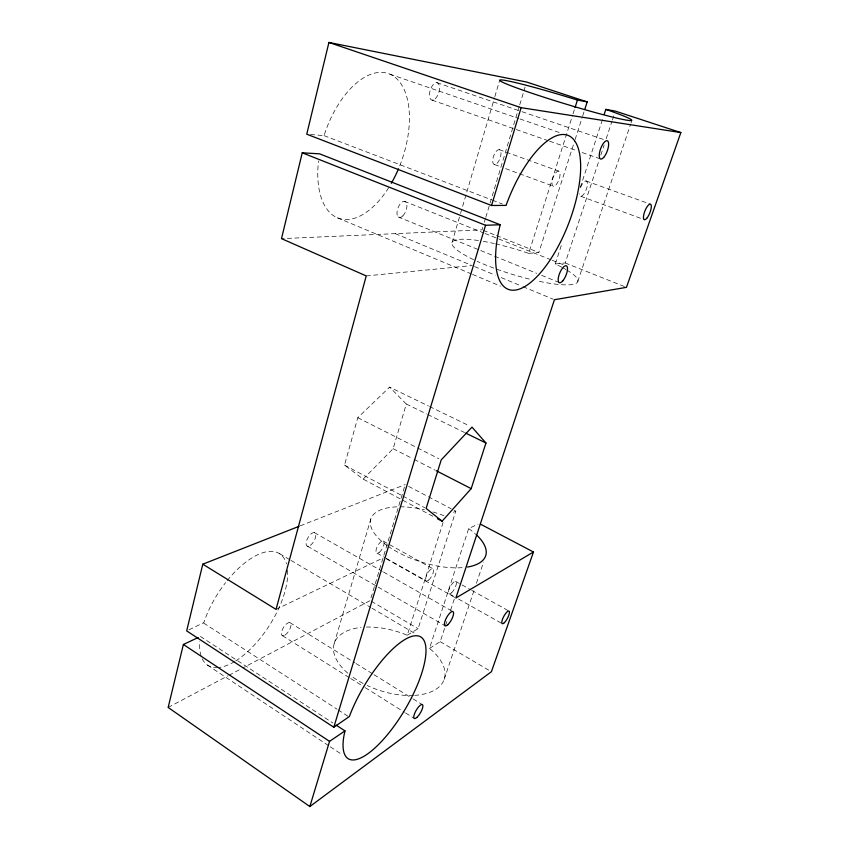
<?xml version="1.0" encoding="UTF-8"?>
<svg xmlns="http://www.w3.org/2000/svg" width="849" height="849" viewBox="0 0 849 849"><rect width="100%" height="100%" fill="white"/><g stroke="black" fill="none" stroke-linecap="round" stroke-linejoin="round"><path stroke-width="0.64" stroke-dasharray="4.25 3.18" d="M432.82 516.245L363.16 479.101L344.514 465.093L357.79 417.697L389.585 387.133L428.427 405.981M310.458 134.503L324.074 135.628L324.265 134.97A76.506 40.794 -71.2 0 1 389.712 74.086A76.506 40.794 -71.2 0 1 399.401 166.669M188.934 629.841L203.845 622.593A66.349 30.288 -57.2 0 1 225.601 582.626M334.166 643.712L370.758 519.132M451.986 242.581L460.179 214.659M460.561 213.396L494.468 97.932M494.84 96.659L499.69 80.167M363.16 479.101L393.151 448.665L406.289 404.028L389.585 387.133M404.421 487.103L370.185 600.583L242.899 667.919M482.784 227.33L482.02 229.856L281.497 238.643M484.301 222.279L485.448 218.49M485.83 217.227L519.365 106.04M519.747 104.777L525.085 87.086M366.375 627.071A57.828 30.702 18 0 1 407.244 635.243L443.125 522.4M495.583 243.843A65.84 12.533 17.2 0 1 528.683 253.363L572.629 115.156M573.033 113.893L574.635 108.874M407.244 635.243L418.09 628.684L455.807 511.183L452.358 509.368M528.683 253.363L538.85 252.482L574.699 140.796M575.102 139.533L582.361 116.95M582.764 115.697L583.974 111.93M414.726 695.363A57.828 30.702 18 0 0 431.78 650.323L429.477 648.413L468.669 528.619L478.04 524.056M561.677 267.159A65.84 12.533 17.2 0 0 558.111 265.334L555.246 263.986L562.229 242.612M580.323 187.321L603.342 116.929M429.477 648.413L440.207 641.664L447.264 620.29M450.586 610.24L454.321 598.916M555.246 263.986L565.211 262.967L599.171 160.058M600.827 155.038L604.148 144.999M606.218 138.716L612.012 121.152M612.426 119.9L614.082 114.87M444.176 679.38L474.336 589.556M476.427 583.316L483.548 562.112M577.766 281.55L630.627 124.113M631.051 122.861L631.889 120.367M168.155 707.45L227.712 675.942M228.88 675.326L241.732 668.534M276.042 609.391L382.782 558.09M453.43 512.287L455.807 511.183M300.281 525.839L405.185 484.577M366.227 275.925L470.813 265.684M436.927 82.682L520.724 111.251M521.965 111.675L605.761 140.244M389.903 74.171L518.76 118.542M520.013 118.966L560.053 132.752M432.12 100.14L548.401 140.764M549.653 141.199L575.909 150.369M582.159 152.555L599.659 158.667M499.233 149.647L558.568 171.042M586.012 180.943L650.228 204.1M494.532 164.568L500.677 166.828M505.59 168.633L553.495 186.249M580.769 196.278L644.571 219.742M324.074 135.628L491.231 199.706M492.473 200.184L502.375 203.983M483.23 230.344L495.317 235.152M496.527 235.629L538.85 252.482M565.211 262.967L626.466 287.344M404.262 201.255L483.771 232.987M484.991 233.464L551.043 259.826M552.264 260.314L564.489 265.196M398.17 216.941L536.727 273.346M541.641 275.341L558.801 282.335M395.294 233.655L472.118 265.557M474.538 266.565L495.126 275.108M501.175 277.612L521.753 286.166M522.963 286.665L553.23 299.23M337.414 217.8L471.301 273.898M472.511 274.407L500.507 286.134M429.605 406.554L469.624 425.975M406.289 404.028L426.506 413.919M427.694 414.503L464.552 432.534M357.79 417.697L438.848 458.736M393.151 448.665L412.954 458.81M414.121 459.405L435.081 470.144M408.634 486.392L451.201 508.763M344.514 465.093L401.641 495.434M402.797 496.06L424.946 507.829M383.09 541.025L432.714 568.639M455.584 581.363L470.622 589.726M471.789 590.373L508.806 610.972M377.03 553.145L385.096 557.687M386.242 558.334L426.527 581.024M449.323 593.865L453.939 596.465M458.556 599.065L502.428 623.782M386.253 558.801L454.714 597.388M314.385 532.61L382.358 571.366M383.515 572.024L452.644 611.439M307.55 546.257L377.041 586.447M378.176 587.115L444.26 625.331M371.331 601.251L418.09 628.684M440.207 641.664L490.276 671.039M279.533 553.654L289.796 559.714M290.942 560.382L370.822 607.491M371.968 608.16L416.466 634.405M289.902 622.614L354.914 662.867M356.028 663.557L372.838 673.968M373.963 674.668L412.073 698.26M413.187 698.96L422.155 704.511M282.526 635.731L349.639 677.863M350.764 678.563L364.189 686.99M365.303 687.69L404.453 712.258M405.578 712.958L414.524 718.583M203.696 623.092L336.979 709.148M338.082 709.87L348.079 716.323M200.428 636.453L332.84 722.966M207.453 665.075L329.242 746.091M330.335 746.812L342.402 754.846M468.669 528.619L471.142 530.37A60.311 25.65 17.7 0 1 475.111 533.639M413.559 695.427A57.828 30.702 18 0 1 367.203 685.504M363.064 683.445A57.828 30.702 18 0 1 351.39 676.069M347.74 673.13A57.828 30.702 18 0 1 361.027 627.443M462.164 567.663A60.311 25.65 17.7 0 1 388.269 546.385M387.303 545.705A60.311 25.65 17.7 0 1 373.953 514.048A60.311 25.65 17.7 0 1 424.309 509.708M432.969 511.958A60.311 25.65 17.7 0 1 443.931 515.672M227.192 580.62A66.349 30.288 -57.2 0 1 286.495 563.853M287.578 570.316A66.349 30.288 -57.2 0 1 235.587 660.968M234.642 661.551A66.349 30.288 -57.2 0 1 218.83 667.505M217.822 667.59A66.349 30.288 -57.2 0 1 201.468 657.041M201.128 656.065A66.349 30.288 -57.2 0 1 199.802 641.345M566.952 270.12A65.84 12.533 17.2 0 1 536.409 280.732M529.277 279.056A65.84 12.533 17.2 0 1 477.074 261.29M473.636 259.688A65.84 12.533 17.2 0 1 479.844 240.755M483.293 241.339A65.84 12.533 17.2 0 1 494.309 243.557M562.802 267.753A65.84 12.533 17.2 0 1 565.975 269.536M580.642 187.289A8.14 3.035 -69.1 0 1 586.892 181.516A8.14 3.035 -69.1 0 1 584.6 192.988A8.14 3.035 -69.1 0 1 579.336 193.827M388.683 187.682A76.506 40.794 -71.2 0 1 338.189 218.119A76.506 40.794 -71.2 0 1 318.534 160.949M428.671 580.079A6.962 2.473 -61.3 0 0 433.436 569.318A6.962 2.473 -61.3 0 0 426.718 575.091A6.962 2.473 -61.3 0 0 428.671 580.079M451.435 592.878A7.025 2.398 -61.2 0 0 456.284 582.032A7.025 2.398 -61.2 0 0 449.609 587.922A7.025 2.398 -61.2 0 0 451.435 592.878M555.915 184.933A8.044 3.12 -69.5 0 0 559.576 171.785A8.044 3.12 -69.5 0 0 552.55 179.213A8.044 3.12 -69.5 0 0 555.915 184.933M379.291 552.306A6.803 2.727 -60.9 0 0 383.897 541.758A6.803 2.727 -60.9 0 0 376.956 547.191A6.803 2.727 -60.9 0 0 379.291 552.306M497.058 163.348A7.843 3.407 -70.3 0 0 500.358 150.422A7.843 3.407 -70.3 0 0 493.163 157.553A7.843 3.407 -70.3 0 0 497.058 163.348M435.24 98.792A9.074 4.436 -72.6 0 0 438.434 83.637A9.074 4.436 -72.6 0 0 429.817 91.788A9.074 4.436 -72.6 0 0 435.24 98.792M402.829 215.89A8.564 4.234 -69.1 0 0 405.78 201.903A8.564 4.234 -69.1 0 0 397.258 210.403A8.564 4.234 -69.1 0 0 402.829 215.89M285.158 634.988A7.567 3.194 -58 0 0 290.814 623.495A7.567 3.194 -58 0 0 282.621 629.013A7.567 3.194 -58 0 0 285.158 634.988M310.331 545.345A7.694 3.449 -59.8 0 0 315.446 533.437A7.694 3.449 -59.8 0 0 307.062 539.497A7.694 3.449 -59.8 0 0 310.331 545.345"/><path stroke-width="1.27" d="M336.151 725.12L344.97 730.893L343.919 735.881A70.881 23.581 -59.3 0 0 392.758 727.943A70.881 23.581 -59.3 0 0 418.653 636.039A70.881 23.581 -59.3 0 0 349.374 716.524L333.816 727.264L186.674 630.881L202.794 564.192L299.05 526.327M202.794 564.192L276.042 609.391L366.227 275.925L281.497 238.643L302.244 152.809L319.617 153.839L500.188 224.741L498.459 232.223A82.565 32.474 -68.8 0 0 539.593 273.792A82.565 32.474 -68.8 0 0 576.641 144.213A82.565 32.474 -68.8 0 0 506.322 204.705L506.089 205.405L491.55 205.49L306.744 134.195L328.924 42.45L526.613 82.035L587.19 101.891L584.77 109.415M198.157 637.525L183.384 644.476L168.155 707.45L309.843 806.55L491.412 671.708L533.469 552.009L480.375 524.098M309.843 806.55L329.55 741.368L344.97 730.893M333.816 727.264L485.564 225.282L500.188 224.741M491.55 205.49L521.116 107.674L680.845 132.582L626.466 287.344L554.439 299.729L455.86 598.025L533.469 552.009M575.028 107.611L577.426 100.076L587.19 101.891M471.184 488.642L485.957 443.008L471.98 427.121L441.204 459.935L426.113 508.445L442.106 521.19L471.184 488.642L436.248 470.739M604.17 114.424L605.815 109.394L615.323 111.113L680.845 132.582M328.924 42.45L521.116 107.674M605.815 109.394L608.924 110.476A69.087 3.619 16.9 0 1 598.312 113.405A69.087 3.619 16.9 0 1 500.613 81.154A69.087 3.619 16.9 0 1 577.426 100.076M302.244 152.809L485.564 225.282M465.74 433.117L485.957 443.008M437.458 518.718L442.106 521.19M183.384 644.476L329.55 741.368M476.024 534.456A60.311 25.65 17.7 0 1 467.396 567.047M398.521 168.792A76.506 40.794 -71.2 0 1 391.325 183.299M504.38 622.667A7.195 2.08 -61.8 0 0 509.389 611.588A7.195 2.08 -61.8 0 0 503.043 617.881A7.195 2.08 -61.8 0 0 504.38 622.667M646.789 218.267A8.352 2.632 -68.3 0 0 651.056 204.789A8.352 2.632 -68.3 0 0 644.306 212.696A8.352 2.632 -68.3 0 0 646.789 218.267M603.66 157.458A9.742 3.502 -69.8 0 0 608.139 141.528A9.742 3.502 -69.8 0 0 600.01 150.666A9.742 3.502 -69.8 0 0 603.66 157.458M562.791 280.817A9.18 3.322 -67.4 0 0 566.909 266.193A9.18 3.322 -67.4 0 0 558.812 275.713A9.18 3.322 -67.4 0 0 562.791 280.817M447.826 624.715A8.193 2.664 -61 0 0 453.44 612.14A8.193 2.664 -61 0 0 445.736 619.292A8.193 2.664 -61 0 0 447.826 624.715M416.806 717.469A8.044 2.462 -59.8 0 0 422.823 705.264A8.044 2.462 -59.8 0 0 415.341 711.886A8.044 2.462 -59.8 0 0 416.806 717.469"/></g></svg>
